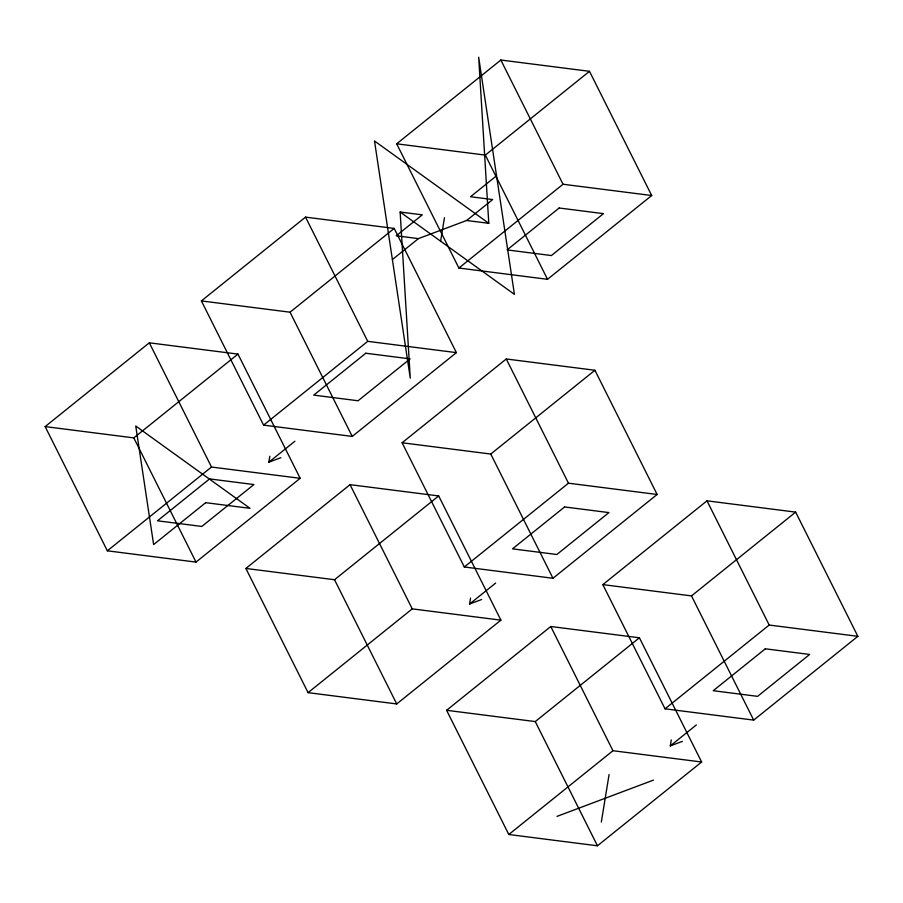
<?xml version="1.0" encoding="UTF-8"?>
<svg xmlns="http://www.w3.org/2000/svg" width="903" height="903" viewBox="0 0 903 903"><rect width="100%" height="100%" fill="white"/><g stroke="black" fill="none" stroke-linecap="round" stroke-linejoin="round"><path stroke-width="1.35" d="M280.901 457.663L268.857 462.201L269.828 456.252M440.585 241.44L444.468 217.668M481.638 599.513L469.583 604.039L470.553 598.102M601.33 822.023L609.085 774.492M682.363 741.363L670.308 745.889L671.279 739.952M45.15 426.6L149.311 342.813L237.963 354.1L300.168 478.308L196.007 562.095L107.355 550.819L45.15 426.6L133.802 437.887L237.963 354.1M201.38 300.913L305.541 217.126L394.193 228.414L456.399 352.633L352.238 436.42L263.586 425.132L201.38 300.913L290.044 312.201L394.193 228.414M396.677 143.814L500.838 60.027L589.49 71.314L651.695 195.522L547.534 279.309L458.882 268.033L396.677 143.814L485.329 155.102L589.49 71.314M392.387 259.567L418.428 238.618L466.625 220.49L492.666 199.552L470.508 196.73L496.548 175.78M107.355 550.819L211.505 467.032L300.168 478.308M263.586 425.132L367.747 341.345L456.399 352.633M458.882 268.033L563.032 184.246L651.695 195.522M268.857 462.201L294.897 441.251M245.876 568.45L350.037 484.663L438.689 495.939L500.894 620.158L396.733 703.945L308.081 692.657L245.876 568.45L334.528 579.726L438.689 495.939M402.106 442.763L506.267 358.976L594.919 370.264L657.124 494.472L552.963 578.27L464.311 566.982L402.106 442.763L490.769 454.051L594.919 370.264M308.081 692.657L412.231 608.87L500.894 620.158M464.311 566.982L568.472 483.195L657.124 494.472M469.583 604.039L495.623 583.101M446.601 710.3L550.762 626.501L639.414 637.789L701.62 762.008L597.459 845.795L508.807 834.507L446.601 710.3L535.253 721.576L639.414 637.789M602.832 584.613L706.993 500.826L795.645 512.114L857.85 636.322L753.689 720.109L665.037 708.832L602.832 584.613L691.495 595.901L795.645 512.114M508.807 834.507L612.956 750.72L701.62 762.008M665.037 708.832L769.198 625.045L857.85 636.322M670.308 745.889L696.348 724.94M557.004 816.38L653.411 780.136M400.142 212.036L514.417 294.355L478.669 57.205L488.794 223.312L374.508 140.992L410.267 378.143L400.142 212.036L422.299 214.846L396.259 235.796L418.428 238.618M466.625 220.49L488.794 223.312M500.838 60.027L563.032 184.246M706.993 500.826L769.198 625.045M485.329 155.102L547.534 279.309M691.495 595.901L753.689 720.109M506.267 358.976L568.472 483.195M490.769 454.051L552.963 578.27M550.762 626.501L612.956 750.72M305.541 217.126L367.747 341.345M535.253 721.576L597.459 845.795M290.044 312.201L352.238 436.42M350.037 484.663L412.231 608.87M334.528 579.726L396.733 703.945M149.311 342.813L211.505 467.032M133.802 437.887L196.007 562.095M209.575 478.906L157.494 520.805L201.821 526.449L253.901 484.55L209.575 478.906M365.805 353.231L313.725 395.119L358.051 400.763L410.131 358.875L365.805 353.231M559.16 208.006L507.08 249.905L551.406 255.549L603.486 213.65L559.16 208.006M205.692 502.678L153.623 544.577L135.743 426.002L250.018 508.321L205.692 502.678M564.589 506.955L512.52 548.855L556.846 554.498L608.915 512.599L564.589 506.955M765.315 648.805L713.246 690.705L757.572 696.348L809.652 654.449L765.315 648.805"/></g></svg>
